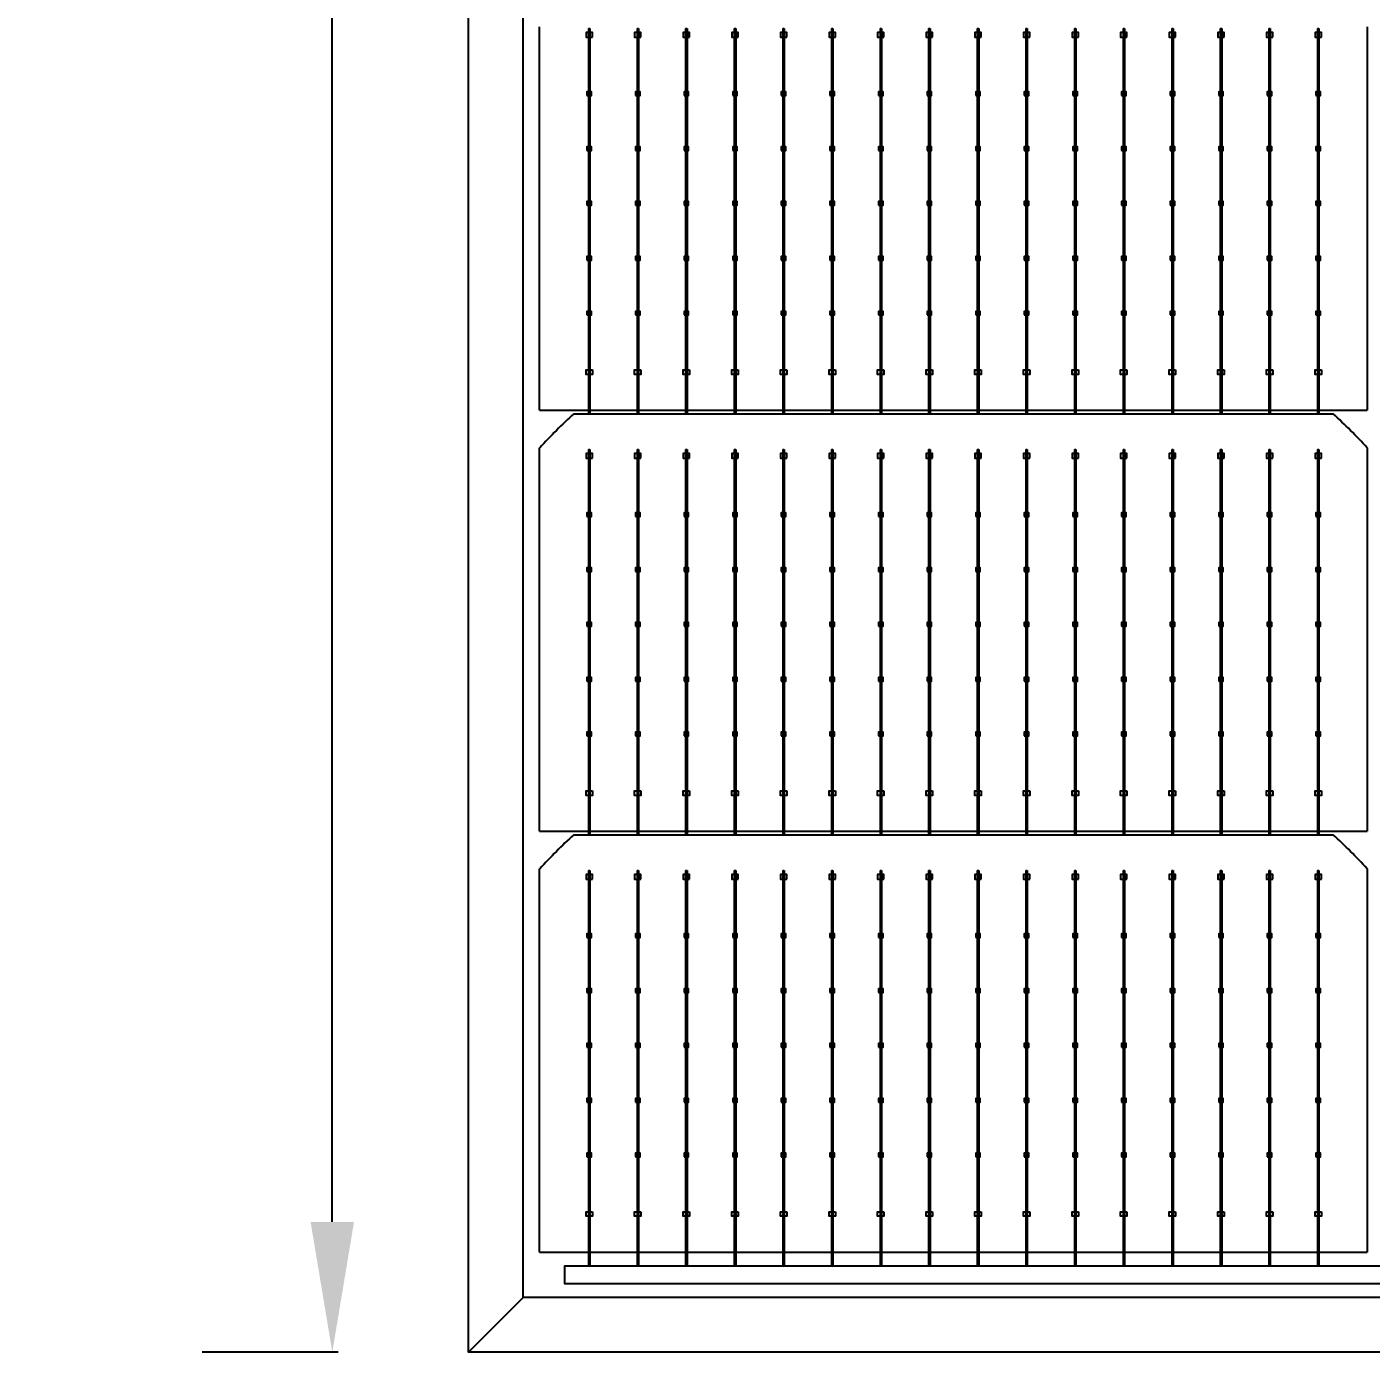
# Model space of a CAD drawing. Header units: millimetres. Extents: x 10297564 to 11610295, y -9287743 to -8409454.
# Drawn here: x 10388906 to 10393034, y -9107605 to -9103535 of the extents above; entities that cross this region are included whole.
import ezdxf

# ---------------------------------------------------------------- set-up
doc = ezdxf.new("R2010")
doc.units = ezdxf.units.MM
doc.header["$LTSCALE"] = 100
doc.layers.add('E1', color=1, linetype='Continuous')
doc.styles.add('HL-S1', font='DotumChe.ttf')
doc.styles.add('MG', font='malgun.ttf')
doc.dimstyles.new('HL-100', dxfattribs={"dimscale": 100, "dimtxt": 3, "dimasz": 4, "dimexe": 2, "dimexo": 2, "dimgap": 1, "dimtad": 1, "dimdec": 0, "dimzin": 0, "dimlunit": 6, "dimtxsty": 'HL-S1', "dimblk": 'DOTSMALL', "dimcen": 4, "dimdle": 2, "dimclrd": 256, "dimclre": 256, "dimclrt": 4, "dimazin": 0, "dimtfac": 1, "dimtdec": 0, "dimtix": 1, "dimtmove": 2, "dimatfit": 3, "dimldrblk": 'DOTSMALL', "dimfxl": 1.5, "dimtolj": 1, "dimtzin": 0, "dimlwd": -1, "dimlwe": -1, "dimarcsym": 0})

# ---------------------------------------------------------------- blocks, each defined once
blk = doc.blocks.new('*D71')
at = {"layer": 'defpoints', "color": 0, "transparency": 16777216}
for p in [(10389843.9, -9073235.9), (10390262.3, -9073235.9), (10390262.3, -9107604.7)]:
    blk.add_point(p, dxfattribs=at)
at = {"layer": 'E1', "color": 1, "transparency": 16777216}
for p, q in [((10389862.3, -9073235.9), (10389443.9, -9073235.9)), ((10389843.9, -9107204.7), (10389843.9, -9073635.9)), ((10389862.3, -9107604.7), (10389443.9, -9107604.7))]:
    blk.add_line(p, q, dxfattribs=at)
for points in [[(10389777.2, -9073635.9), (10389910.5, -9073635.9), (10389843.9, -9073235.9)], [(10389777.2, -9107204.7), (10389910.5, -9107204.7), (10389843.9, -9107604.7)]]:
    blk.add_solid(points, dxfattribs=at)
at = {"layer": 'E1', "color": 7, "transparency": 16777216, "insert": (10389234, -9090245.9), "char_height": 500, "attachment_point": 5, "rotation": 90, "style": 'MG'}
blk.add_mtext('\\A1;2464', dxfattribs=at)
blk = doc.blocks.new('_DotSmall')
at = {"color": 0, "linetype": 'ByBlock', "const_width": 0.5}
blk.add_lwpolyline([(-0.0625, 0, 1), (0.0625, 0, 1)], format="xyb", close=True, dxfattribs=at)

msp = doc.modelspace()

# ---------------------------------------------------------------- linework, layer by layer
for p, q in [((10390630.4, -9103540.5), (10390630.4, -9104723.3)), ((10390634.8, -9103540.5), (10390634.8, -9104723.3)), ((10390779.6, -9103540.5), (10390779.6, -9104723.3)), ((10390784.1, -9103540.5), (10390784.1, -9104723.3)), ((10390928.9, -9103540.5), (10390928.9, -9104723.3)), ((10390933.3, -9103540.5), (10390933.3, -9104723.3)), ((10391078.1, -9103540.5), (10391078.1, -9104723.3)), ((10391082.6, -9103540.5), (10391082.6, -9104723.3)), ((10391227.4, -9103540.5), (10391227.4, -9104723.3)), ((10391231.8, -9103540.5), (10391231.8, -9104723.3)), ((10391376.6, -9103540.5), (10391376.6, -9104723.3)), ((10391381.1, -9103540.5), (10391381.1, -9104723.3)), ((10391525.9, -9103540.5), (10391525.9, -9104723.3)), ((10391530.3, -9103540.5), (10391530.3, -9104723.3)), ((10391675.1, -9103540.5), (10391675.1, -9104723.3)), ((10391679.6, -9103540.5), (10391679.6, -9104723.3)), ((10391824.4, -9103540.5), (10391824.4, -9104723.3)), ((10391828.8, -9103540.5), (10391828.8, -9104723.3)), ((10391973.6, -9103540.5), (10391973.6, -9104723.3)), ((10391978.1, -9103540.5), (10391978.1, -9104723.3)), ((10392122.9, -9103540.5), (10392122.9, -9104723.3)), ((10392127.3, -9103540.5), (10392127.3, -9104723.3)), ((10392272.1, -9103540.5), (10392272.1, -9104723.3)), ((10392276.6, -9103540.5), (10392276.6, -9104723.3)), ((10392421.4, -9103540.5), (10392421.4, -9104723.3)), ((10392425.8, -9103540.5), (10392425.8, -9104723.3)), ((10392570.6, -9103540.5), (10392570.6, -9104723.3)), ((10392575.1, -9103540.5), (10392575.1, -9104723.3)), ((10392719.8, -9103540.5), (10392719.8, -9104723.3)), ((10392724.3, -9103540.5), (10392724.3, -9104723.3)), ((10392869.1, -9103540.5), (10392869.1, -9104723.3)), ((10392873.6, -9103540.5), (10392873.6, -9104723.3)), ((10390480.6, -9104712.1), (10393022, -9104712.1)), ((10390630.4, -9104833.1), (10390630.4, -9106016)), ((10390634.8, -9104833.1), (10390634.8, -9106016)), ((10390779.6, -9104833.1), (10390779.6, -9106016)), ((10390784.1, -9104833.1), (10390784.1, -9106016)), ((10390928.9, -9104833.1), (10390928.9, -9106016)), ((10390933.3, -9104833.1), (10390933.3, -9106016)), ((10391078.1, -9104833.1), (10391078.1, -9106016)), ((10391082.6, -9104833.1), (10391082.6, -9106016)), ((10391227.4, -9104833.1), (10391227.4, -9106016)), ((10391231.8, -9104833.1), (10391231.8, -9106016)), ((10391376.6, -9104833.1), (10391376.6, -9106016)), ((10391381.1, -9104833.1), (10391381.1, -9106016)), ((10391525.9, -9104833.1), (10391525.9, -9106016)), ((10391530.3, -9104833.1), (10391530.3, -9106016)), ((10391675.1, -9104833.1), (10391675.1, -9106016)), ((10391679.6, -9104833.1), (10391679.6, -9106016)), ((10391824.4, -9104833.1), (10391824.4, -9106016)), ((10391828.8, -9104833.1), (10391828.8, -9106016)), ((10391973.6, -9104833.1), (10391973.6, -9106016)), ((10391978.1, -9104833.1), (10391978.1, -9106016)), ((10392122.9, -9104833.1), (10392122.9, -9106016)), ((10392127.3, -9104833.1), (10392127.3, -9106016)), ((10392272.1, -9104833.1), (10392272.1, -9106016)), ((10392276.6, -9104833.1), (10392276.6, -9106016)), ((10392421.4, -9104833.1), (10392421.4, -9106016)), ((10392425.8, -9104833.1), (10392425.8, -9106016)), ((10392570.6, -9104833.1), (10392570.6, -9106016)), ((10392575.1, -9104833.1), (10392575.1, -9106016)), ((10392719.8, -9104833.1), (10392719.8, -9106016)), ((10392724.3, -9104833.1), (10392724.3, -9106016)), ((10392869.1, -9104833.1), (10392869.1, -9106016)), ((10392873.6, -9104833.1), (10392873.6, -9106016)), ((10390480.6, -9106004.8), (10393022, -9106004.8)), ((10390630.4, -9106125.8), (10390630.4, -9107339.3)), ((10390634.8, -9106125.8), (10390634.8, -9107339.3)), ((10390779.6, -9106125.8), (10390779.6, -9107339.3)), ((10390784.1, -9106125.8), (10390784.1, -9107339.3)), ((10390928.9, -9106125.8), (10390928.9, -9107339.3)), ((10390933.3, -9106125.8), (10390933.3, -9107339.3)), ((10391078.1, -9106125.8), (10391078.1, -9107339.3)), ((10391082.6, -9106125.8), (10391082.6, -9107339.3)), ((10391227.4, -9106125.8), (10391227.4, -9107339.3)), ((10391231.8, -9106125.8), (10391231.8, -9107339.3)), ((10391376.6, -9106125.8), (10391376.6, -9107339.3)), ((10391381.1, -9106125.8), (10391381.1, -9107339.3)), ((10391525.9, -9106125.8), (10391525.9, -9107339.3)), ((10391530.3, -9106125.8), (10391530.3, -9107339.3)), ((10391675.1, -9106125.8), (10391675.1, -9107339.3)), ((10391679.6, -9106125.8), (10391679.6, -9107339.3)), ((10391824.4, -9106125.8), (10391824.4, -9107339.3)), ((10391828.8, -9106125.8), (10391828.8, -9107339.3)), ((10391973.6, -9106125.8), (10391973.6, -9107339.3)), ((10391978.1, -9106125.8), (10391978.1, -9107339.3)), ((10392122.9, -9106125.8), (10392122.9, -9107339.3)), ((10392127.3, -9106125.8), (10392127.3, -9107339.3)), ((10392272.1, -9106125.8), (10392272.1, -9107339.3)), ((10392276.6, -9106125.8), (10392276.6, -9107339.3)), ((10392421.4, -9106125.8), (10392421.4, -9107339.3)), ((10392425.8, -9106125.8), (10392425.8, -9107339.3)), ((10392570.6, -9106125.8), (10392570.6, -9107339.3)), ((10392575.1, -9106125.8), (10392575.1, -9107339.3)), ((10392719.8, -9106125.8), (10392719.8, -9107339.3)), ((10392724.3, -9106125.8), (10392724.3, -9107339.3)), ((10392869.1, -9106125.8), (10392869.1, -9107339.3)), ((10392873.6, -9106125.8), (10392873.6, -9107339.3)), ((10390480.6, -9107297.4), (10393022, -9107297.4)), ((10390429.7, -9107437.3), (10390262.3, -9107604.7))]:
    msp.add_line(p, q)
for points in [[(10390262.3, -9073235.9), (10406065.8, -9073235.9), (10406065.8, -9107604.7), (10390262.3, -9107604.7)], [(10390429.7, -9073403.3), (10405898.4, -9073403.3), (10405898.4, -9107437.3), (10390429.7, -9107437.3)], [(10390642.4, -9103566.5), (10390642.4, -9103552.6), (10390622.9, -9103552.6), (10390622.9, -9103566.5)], [(10390791.6, -9103566.5), (10390791.6, -9103552.6), (10390772.1, -9103552.6), (10390772.1, -9103566.5)], [(10390940.9, -9103566.5), (10390940.9, -9103552.6), (10390921.3, -9103552.6), (10390921.3, -9103566.5)], [(10391090.1, -9103566.5), (10391090.1, -9103552.6), (10391070.6, -9103552.6), (10391070.6, -9103566.5)], [(10391239.4, -9103566.5), (10391239.4, -9103552.6), (10391219.8, -9103552.6), (10391219.8, -9103566.5)], [(10391388.6, -9103566.5), (10391388.6, -9103552.6), (10391369.1, -9103552.6), (10391369.1, -9103566.5)], [(10391537.9, -9103566.5), (10391537.9, -9103552.6), (10391518.3, -9103552.6), (10391518.3, -9103566.5)], [(10391687.1, -9103566.5), (10391687.1, -9103552.6), (10391667.6, -9103552.6), (10391667.6, -9103566.5)], [(10391836.4, -9103566.5), (10391836.4, -9103552.6), (10391816.8, -9103552.6), (10391816.8, -9103566.5)], [(10391985.6, -9103566.5), (10391985.6, -9103552.6), (10391966.1, -9103552.6), (10391966.1, -9103566.5)], [(10392134.9, -9103566.5), (10392134.9, -9103552.6), (10392115.3, -9103552.6), (10392115.3, -9103566.5)], [(10392284.1, -9103566.5), (10392284.1, -9103552.6), (10392264.6, -9103552.6), (10392264.6, -9103566.5)], [(10392433.3, -9103566.5), (10392433.3, -9103552.6), (10392413.8, -9103552.6), (10392413.8, -9103566.5)], [(10392582.6, -9103566.5), (10392582.6, -9103552.6), (10392563.1, -9103552.6), (10392563.1, -9103566.5)], [(10392731.8, -9103566.5), (10392731.8, -9103552.6), (10392712.3, -9103552.6), (10392712.3, -9103566.5)], [(10392881.1, -9103566.5), (10392881.1, -9103552.6), (10392861.6, -9103552.6), (10392861.6, -9103566.5)], [(10390625.6, -9103746.1), (10390639.6, -9103746.1), (10390639.6, -9103734.9), (10390625.6, -9103734.9)], [(10390774.9, -9103746.1), (10390788.8, -9103746.1), (10390788.8, -9103734.9), (10390774.9, -9103734.9)], [(10390924.1, -9103746.1), (10390938.1, -9103746.1), (10390938.1, -9103734.9), (10390924.1, -9103734.9)], [(10391073.4, -9103746.1), (10391087.3, -9103746.1), (10391087.3, -9103734.9), (10391073.4, -9103734.9)], [(10391222.6, -9103746.1), (10391236.6, -9103746.1), (10391236.6, -9103734.9), (10391222.6, -9103734.9)], [(10391371.9, -9103746.1), (10391385.8, -9103746.1), (10391385.8, -9103734.9), (10391371.9, -9103734.9)], [(10391521.1, -9103746.1), (10391535.1, -9103746.1), (10391535.1, -9103734.9), (10391521.1, -9103734.9)], [(10391670.4, -9103746.1), (10391684.3, -9103746.1), (10391684.3, -9103734.9), (10391670.4, -9103734.9)], [(10391819.6, -9103746.1), (10391833.6, -9103746.1), (10391833.6, -9103734.9), (10391819.6, -9103734.9)], [(10391968.9, -9103746.1), (10391982.8, -9103746.1), (10391982.8, -9103734.9), (10391968.9, -9103734.9)], [(10392118.1, -9103746.1), (10392132.1, -9103746.1), (10392132.1, -9103734.9), (10392118.1, -9103734.9)], [(10392267.4, -9103746.1), (10392281.3, -9103746.1), (10392281.3, -9103734.9), (10392267.4, -9103734.9)], [(10392416.6, -9103746.1), (10392430.6, -9103746.1), (10392430.6, -9103734.9), (10392416.6, -9103734.9)], [(10392565.9, -9103746.1), (10392579.8, -9103746.1), (10392579.8, -9103734.9), (10392565.9, -9103734.9)], [(10392715.1, -9103746.1), (10392729.1, -9103746.1), (10392729.1, -9103734.9), (10392715.1, -9103734.9)], [(10392864.4, -9103746.1), (10392878.3, -9103746.1), (10392878.3, -9103734.9), (10392864.4, -9103734.9)], [(10390625.6, -9103914.5), (10390639.6, -9103914.5), (10390639.6, -9103903.4), (10390625.6, -9103903.4)], [(10390774.9, -9103914.5), (10390788.8, -9103914.5), (10390788.8, -9103903.4), (10390774.9, -9103903.4)], [(10390924.1, -9103914.5), (10390938.1, -9103914.5), (10390938.1, -9103903.4), (10390924.1, -9103903.4)], [(10391073.4, -9103914.5), (10391087.3, -9103914.5), (10391087.3, -9103903.4), (10391073.4, -9103903.4)], [(10391222.6, -9103914.5), (10391236.6, -9103914.5), (10391236.6, -9103903.4), (10391222.6, -9103903.4)], [(10391371.9, -9103914.5), (10391385.8, -9103914.5), (10391385.8, -9103903.4), (10391371.9, -9103903.4)], [(10391521.1, -9103914.5), (10391535.1, -9103914.5), (10391535.1, -9103903.4), (10391521.1, -9103903.4)], [(10391670.4, -9103914.5), (10391684.3, -9103914.5), (10391684.3, -9103903.4), (10391670.4, -9103903.4)], [(10391819.6, -9103914.5), (10391833.6, -9103914.5), (10391833.6, -9103903.4), (10391819.6, -9103903.4)], [(10391968.9, -9103914.5), (10391982.8, -9103914.5), (10391982.8, -9103903.4), (10391968.9, -9103903.4)], [(10392118.1, -9103914.5), (10392132.1, -9103914.5), (10392132.1, -9103903.4), (10392118.1, -9103903.4)], [(10392267.4, -9103914.5), (10392281.3, -9103914.5), (10392281.3, -9103903.4), (10392267.4, -9103903.4)], [(10392416.6, -9103914.5), (10392430.6, -9103914.5), (10392430.6, -9103903.4), (10392416.6, -9103903.4)], [(10392565.9, -9103914.5), (10392579.8, -9103914.5), (10392579.8, -9103903.4), (10392565.9, -9103903.4)], [(10392715.1, -9103914.5), (10392729.1, -9103914.5), (10392729.1, -9103903.4), (10392715.1, -9103903.4)], [(10392864.4, -9103914.5), (10392878.3, -9103914.5), (10392878.3, -9103903.4), (10392864.4, -9103903.4)], [(10390625.6, -9104083), (10390639.6, -9104083), (10390639.6, -9104071.9), (10390625.6, -9104071.9)], [(10390774.9, -9104083), (10390788.8, -9104083), (10390788.8, -9104071.9), (10390774.9, -9104071.9)], [(10390924.1, -9104083), (10390938.1, -9104083), (10390938.1, -9104071.9), (10390924.1, -9104071.9)], [(10391073.4, -9104083), (10391087.3, -9104083), (10391087.3, -9104071.9), (10391073.4, -9104071.9)], [(10391222.6, -9104083), (10391236.6, -9104083), (10391236.6, -9104071.9), (10391222.6, -9104071.9)], [(10391371.9, -9104083), (10391385.8, -9104083), (10391385.8, -9104071.9), (10391371.9, -9104071.9)], [(10391521.1, -9104083), (10391535.1, -9104083), (10391535.1, -9104071.9), (10391521.1, -9104071.9)], [(10391670.4, -9104083), (10391684.3, -9104083), (10391684.3, -9104071.9), (10391670.4, -9104071.9)], [(10391819.6, -9104083), (10391833.6, -9104083), (10391833.6, -9104071.9), (10391819.6, -9104071.9)], [(10391968.9, -9104083), (10391982.8, -9104083), (10391982.8, -9104071.9), (10391968.9, -9104071.9)], [(10392118.1, -9104083), (10392132.1, -9104083), (10392132.1, -9104071.9), (10392118.1, -9104071.9)], [(10392267.4, -9104083), (10392281.3, -9104083), (10392281.3, -9104071.9), (10392267.4, -9104071.9)], [(10392416.6, -9104083), (10392430.6, -9104083), (10392430.6, -9104071.9), (10392416.6, -9104071.9)], [(10392565.9, -9104083), (10392579.8, -9104083), (10392579.8, -9104071.9), (10392565.9, -9104071.9)], [(10392715.1, -9104083), (10392729.1, -9104083), (10392729.1, -9104071.9), (10392715.1, -9104071.9)], [(10392864.4, -9104083), (10392878.3, -9104083), (10392878.3, -9104071.9), (10392864.4, -9104071.9)], [(10390625.6, -9104251.5), (10390639.6, -9104251.5), (10390639.6, -9104240.4), (10390625.6, -9104240.4)], [(10390774.9, -9104251.5), (10390788.8, -9104251.5), (10390788.8, -9104240.4), (10390774.9, -9104240.4)], [(10390924.1, -9104251.5), (10390938.1, -9104251.5), (10390938.1, -9104240.4), (10390924.1, -9104240.4)], [(10391073.4, -9104251.5), (10391087.3, -9104251.5), (10391087.3, -9104240.4), (10391073.4, -9104240.4)], [(10391222.6, -9104251.5), (10391236.6, -9104251.5), (10391236.6, -9104240.4), (10391222.6, -9104240.4)], [(10391371.9, -9104251.5), (10391385.8, -9104251.5), (10391385.8, -9104240.4), (10391371.9, -9104240.4)], [(10391521.1, -9104251.5), (10391535.1, -9104251.5), (10391535.1, -9104240.4), (10391521.1, -9104240.4)], [(10391670.4, -9104251.5), (10391684.3, -9104251.5), (10391684.3, -9104240.4), (10391670.4, -9104240.4)], [(10391819.6, -9104251.5), (10391833.6, -9104251.5), (10391833.6, -9104240.4), (10391819.6, -9104240.4)], [(10391968.9, -9104251.5), (10391982.8, -9104251.5), (10391982.8, -9104240.4), (10391968.9, -9104240.4)], [(10392118.1, -9104251.5), (10392132.1, -9104251.5), (10392132.1, -9104240.4), (10392118.1, -9104240.4)], [(10392267.4, -9104251.5), (10392281.3, -9104251.5), (10392281.3, -9104240.4), (10392267.4, -9104240.4)], [(10392416.6, -9104251.5), (10392430.6, -9104251.5), (10392430.6, -9104240.4), (10392416.6, -9104240.4)], [(10392565.9, -9104251.5), (10392579.8, -9104251.5), (10392579.8, -9104240.4), (10392565.9, -9104240.4)], [(10392715.1, -9104251.5), (10392729.1, -9104251.5), (10392729.1, -9104240.4), (10392715.1, -9104240.4)], [(10392864.4, -9104251.5), (10392878.3, -9104251.5), (10392878.3, -9104240.4), (10392864.4, -9104240.4)], [(10390625.6, -9104420), (10390639.6, -9104420), (10390639.6, -9104408.9), (10390625.6, -9104408.9)], [(10390774.9, -9104420), (10390788.8, -9104420), (10390788.8, -9104408.9), (10390774.9, -9104408.9)], [(10390924.1, -9104420), (10390938.1, -9104420), (10390938.1, -9104408.9), (10390924.1, -9104408.9)], [(10391073.4, -9104420), (10391087.3, -9104420), (10391087.3, -9104408.9), (10391073.4, -9104408.9)], [(10391222.6, -9104420), (10391236.6, -9104420), (10391236.6, -9104408.9), (10391222.6, -9104408.9)], [(10391371.9, -9104420), (10391385.8, -9104420), (10391385.8, -9104408.9), (10391371.9, -9104408.9)], [(10391521.1, -9104420), (10391535.1, -9104420), (10391535.1, -9104408.9), (10391521.1, -9104408.9)], [(10391670.4, -9104420), (10391684.3, -9104420), (10391684.3, -9104408.9), (10391670.4, -9104408.9)], [(10391819.6, -9104420), (10391833.6, -9104420), (10391833.6, -9104408.9), (10391819.6, -9104408.9)], [(10391968.9, -9104420), (10391982.8, -9104420), (10391982.8, -9104408.9), (10391968.9, -9104408.9)], [(10392118.1, -9104420), (10392132.1, -9104420), (10392132.1, -9104408.9), (10392118.1, -9104408.9)], [(10392267.4, -9104420), (10392281.3, -9104420), (10392281.3, -9104408.9), (10392267.4, -9104408.9)], [(10392416.6, -9104420), (10392430.6, -9104420), (10392430.6, -9104408.9), (10392416.6, -9104408.9)], [(10392565.9, -9104420), (10392579.8, -9104420), (10392579.8, -9104408.9), (10392565.9, -9104408.9)], [(10392715.1, -9104420), (10392729.1, -9104420), (10392729.1, -9104408.9), (10392715.1, -9104408.9)], [(10392864.4, -9104420), (10392878.3, -9104420), (10392878.3, -9104408.9), (10392864.4, -9104408.9)], [(10390642.4, -9104588.4), (10390642.4, -9104602.3), (10390622.9, -9104602.3), (10390622.9, -9104588.4)], [(10390791.6, -9104588.4), (10390791.6, -9104602.3), (10390772.1, -9104602.3), (10390772.1, -9104588.4)], [(10390940.9, -9104588.4), (10390940.9, -9104602.3), (10390921.3, -9104602.3), (10390921.3, -9104588.4)], [(10391090.1, -9104588.4), (10391090.1, -9104602.3), (10391070.6, -9104602.3), (10391070.6, -9104588.4)], [(10391239.4, -9104588.4), (10391239.4, -9104602.3), (10391219.8, -9104602.3), (10391219.8, -9104588.4)], [(10391388.6, -9104588.4), (10391388.6, -9104602.3), (10391369.1, -9104602.3), (10391369.1, -9104588.4)], [(10391537.9, -9104588.4), (10391537.9, -9104602.3), (10391518.3, -9104602.3), (10391518.3, -9104588.4)], [(10391687.1, -9104588.4), (10391687.1, -9104602.3), (10391667.6, -9104602.3), (10391667.6, -9104588.4)], [(10391836.4, -9104588.4), (10391836.4, -9104602.3), (10391816.8, -9104602.3), (10391816.8, -9104588.4)], [(10391985.6, -9104588.4), (10391985.6, -9104602.3), (10391966.1, -9104602.3), (10391966.1, -9104588.4)], [(10392134.9, -9104588.4), (10392134.9, -9104602.3), (10392115.3, -9104602.3), (10392115.3, -9104588.4)], [(10392284.1, -9104588.4), (10392284.1, -9104602.3), (10392264.6, -9104602.3), (10392264.6, -9104588.4)], [(10392433.3, -9104588.4), (10392433.3, -9104602.3), (10392413.8, -9104602.3), (10392413.8, -9104588.4)], [(10392582.6, -9104588.4), (10392582.6, -9104602.3), (10392563.1, -9104602.3), (10392563.1, -9104588.4)], [(10392731.8, -9104588.4), (10392731.8, -9104602.3), (10392712.3, -9104602.3), (10392712.3, -9104588.4)], [(10392881.1, -9104588.4), (10392881.1, -9104602.3), (10392861.6, -9104602.3), (10392861.6, -9104588.4)], [(10390642.4, -9104859.2), (10390642.4, -9104845.3), (10390622.9, -9104845.3), (10390622.9, -9104859.2)], [(10390791.6, -9104859.2), (10390791.6, -9104845.3), (10390772.1, -9104845.3), (10390772.1, -9104859.2)], [(10390940.9, -9104859.2), (10390940.9, -9104845.3), (10390921.3, -9104845.3), (10390921.3, -9104859.2)], [(10391090.1, -9104859.2), (10391090.1, -9104845.3), (10391070.6, -9104845.3), (10391070.6, -9104859.2)], [(10391239.4, -9104859.2), (10391239.4, -9104845.3), (10391219.8, -9104845.3), (10391219.8, -9104859.2)], [(10391388.6, -9104859.2), (10391388.6, -9104845.3), (10391369.1, -9104845.3), (10391369.1, -9104859.2)], [(10391537.9, -9104859.2), (10391537.9, -9104845.3), (10391518.3, -9104845.3), (10391518.3, -9104859.2)], [(10391687.1, -9104859.2), (10391687.1, -9104845.3), (10391667.6, -9104845.3), (10391667.6, -9104859.2)], [(10391836.4, -9104859.2), (10391836.4, -9104845.3), (10391816.8, -9104845.3), (10391816.8, -9104859.2)], [(10391985.6, -9104859.2), (10391985.6, -9104845.3), (10391966.1, -9104845.3), (10391966.1, -9104859.2)], [(10392134.9, -9104859.2), (10392134.9, -9104845.3), (10392115.3, -9104845.3), (10392115.3, -9104859.2)], [(10392284.1, -9104859.2), (10392284.1, -9104845.3), (10392264.6, -9104845.3), (10392264.6, -9104859.2)], [(10392433.3, -9104859.2), (10392433.3, -9104845.3), (10392413.8, -9104845.3), (10392413.8, -9104859.2)], [(10392582.6, -9104859.2), (10392582.6, -9104845.3), (10392563.1, -9104845.3), (10392563.1, -9104859.2)], [(10392731.8, -9104859.2), (10392731.8, -9104845.3), (10392712.3, -9104845.3), (10392712.3, -9104859.2)], [(10392881.1, -9104859.2), (10392881.1, -9104845.3), (10392861.6, -9104845.3), (10392861.6, -9104859.2)], [(10390625.6, -9105038.7), (10390639.6, -9105038.7), (10390639.6, -9105027.6), (10390625.6, -9105027.6)], [(10390774.9, -9105038.7), (10390788.8, -9105038.7), (10390788.8, -9105027.6), (10390774.9, -9105027.6)], [(10390924.1, -9105038.7), (10390938.1, -9105038.7), (10390938.1, -9105027.6), (10390924.1, -9105027.6)], [(10391073.4, -9105038.7), (10391087.3, -9105038.7), (10391087.3, -9105027.6), (10391073.4, -9105027.6)], [(10391222.6, -9105038.7), (10391236.6, -9105038.7), (10391236.6, -9105027.6), (10391222.6, -9105027.6)], [(10391371.9, -9105038.7), (10391385.8, -9105038.7), (10391385.8, -9105027.6), (10391371.9, -9105027.6)], [(10391521.1, -9105038.7), (10391535.1, -9105038.7), (10391535.1, -9105027.6), (10391521.1, -9105027.6)], [(10391670.4, -9105038.7), (10391684.3, -9105038.7), (10391684.3, -9105027.6), (10391670.4, -9105027.6)], [(10391819.6, -9105038.7), (10391833.6, -9105038.7), (10391833.6, -9105027.6), (10391819.6, -9105027.6)], [(10391968.9, -9105038.7), (10391982.8, -9105038.7), (10391982.8, -9105027.6), (10391968.9, -9105027.6)], [(10392118.1, -9105038.7), (10392132.1, -9105038.7), (10392132.1, -9105027.6), (10392118.1, -9105027.6)], [(10392267.4, -9105038.7), (10392281.3, -9105038.7), (10392281.3, -9105027.6), (10392267.4, -9105027.6)], [(10392416.6, -9105038.7), (10392430.6, -9105038.7), (10392430.6, -9105027.6), (10392416.6, -9105027.6)], [(10392565.9, -9105038.7), (10392579.8, -9105038.7), (10392579.8, -9105027.6), (10392565.9, -9105027.6)], [(10392715.1, -9105038.7), (10392729.1, -9105038.7), (10392729.1, -9105027.6), (10392715.1, -9105027.6)], [(10392864.4, -9105038.7), (10392878.3, -9105038.7), (10392878.3, -9105027.6), (10392864.4, -9105027.6)], [(10390625.6, -9105207.2), (10390639.6, -9105207.2), (10390639.6, -9105196.1), (10390625.6, -9105196.1)], [(10390774.9, -9105207.2), (10390788.8, -9105207.2), (10390788.8, -9105196.1), (10390774.9, -9105196.1)], [(10390924.1, -9105207.2), (10390938.1, -9105207.2), (10390938.1, -9105196.1), (10390924.1, -9105196.1)], [(10391073.4, -9105207.2), (10391087.3, -9105207.2), (10391087.3, -9105196.1), (10391073.4, -9105196.1)], [(10391222.6, -9105207.2), (10391236.6, -9105207.2), (10391236.6, -9105196.1), (10391222.6, -9105196.1)], [(10391371.9, -9105207.2), (10391385.8, -9105207.2), (10391385.8, -9105196.1), (10391371.9, -9105196.1)], [(10391521.1, -9105207.2), (10391535.1, -9105207.2), (10391535.1, -9105196.1), (10391521.1, -9105196.1)], [(10391670.4, -9105207.2), (10391684.3, -9105207.2), (10391684.3, -9105196.1), (10391670.4, -9105196.1)], [(10391819.6, -9105207.2), (10391833.6, -9105207.2), (10391833.6, -9105196.1), (10391819.6, -9105196.1)], [(10391968.9, -9105207.2), (10391982.8, -9105207.2), (10391982.8, -9105196.1), (10391968.9, -9105196.1)], [(10392118.1, -9105207.2), (10392132.1, -9105207.2), (10392132.1, -9105196.1), (10392118.1, -9105196.1)], [(10392267.4, -9105207.2), (10392281.3, -9105207.2), (10392281.3, -9105196.1), (10392267.4, -9105196.1)], [(10392416.6, -9105207.2), (10392430.6, -9105207.2), (10392430.6, -9105196.1), (10392416.6, -9105196.1)], [(10392565.9, -9105207.2), (10392579.8, -9105207.2), (10392579.8, -9105196.1), (10392565.9, -9105196.1)], [(10392715.1, -9105207.2), (10392729.1, -9105207.2), (10392729.1, -9105196.1), (10392715.1, -9105196.1)], [(10392864.4, -9105207.2), (10392878.3, -9105207.2), (10392878.3, -9105196.1), (10392864.4, -9105196.1)], [(10390625.6, -9105375.7), (10390639.6, -9105375.7), (10390639.6, -9105364.6), (10390625.6, -9105364.6)], [(10390774.9, -9105375.7), (10390788.8, -9105375.7), (10390788.8, -9105364.6), (10390774.9, -9105364.6)], [(10390924.1, -9105375.7), (10390938.1, -9105375.7), (10390938.1, -9105364.6), (10390924.1, -9105364.6)], [(10391073.4, -9105375.7), (10391087.3, -9105375.7), (10391087.3, -9105364.6), (10391073.4, -9105364.6)], [(10391222.6, -9105375.7), (10391236.6, -9105375.7), (10391236.6, -9105364.6), (10391222.6, -9105364.6)], [(10391371.9, -9105375.7), (10391385.8, -9105375.7), (10391385.8, -9105364.6), (10391371.9, -9105364.6)], [(10391521.1, -9105375.7), (10391535.1, -9105375.7), (10391535.1, -9105364.6), (10391521.1, -9105364.6)], [(10391670.4, -9105375.7), (10391684.3, -9105375.7), (10391684.3, -9105364.6), (10391670.4, -9105364.6)], [(10391819.6, -9105375.7), (10391833.6, -9105375.7), (10391833.6, -9105364.6), (10391819.6, -9105364.6)], [(10391968.9, -9105375.7), (10391982.8, -9105375.7), (10391982.8, -9105364.6), (10391968.9, -9105364.6)], [(10392118.1, -9105375.7), (10392132.1, -9105375.7), (10392132.1, -9105364.6), (10392118.1, -9105364.6)], [(10392267.4, -9105375.7), (10392281.3, -9105375.7), (10392281.3, -9105364.6), (10392267.4, -9105364.6)], [(10392416.6, -9105375.7), (10392430.6, -9105375.7), (10392430.6, -9105364.6), (10392416.6, -9105364.6)], [(10392565.9, -9105375.7), (10392579.8, -9105375.7), (10392579.8, -9105364.6), (10392565.9, -9105364.6)], [(10392715.1, -9105375.7), (10392729.1, -9105375.7), (10392729.1, -9105364.6), (10392715.1, -9105364.6)], [(10392864.4, -9105375.7), (10392878.3, -9105375.7), (10392878.3, -9105364.6), (10392864.4, -9105364.6)], [(10390625.6, -9105544.2), (10390639.6, -9105544.2), (10390639.6, -9105533), (10390625.6, -9105533)], [(10390774.9, -9105544.2), (10390788.8, -9105544.2), (10390788.8, -9105533), (10390774.9, -9105533)], [(10390924.1, -9105544.2), (10390938.1, -9105544.2), (10390938.1, -9105533), (10390924.1, -9105533)], [(10391073.4, -9105544.2), (10391087.3, -9105544.2), (10391087.3, -9105533), (10391073.4, -9105533)], [(10391222.6, -9105544.2), (10391236.6, -9105544.2), (10391236.6, -9105533), (10391222.6, -9105533)], [(10391371.9, -9105544.2), (10391385.8, -9105544.2), (10391385.8, -9105533), (10391371.9, -9105533)], [(10391521.1, -9105544.2), (10391535.1, -9105544.2), (10391535.1, -9105533), (10391521.1, -9105533)], [(10391670.4, -9105544.2), (10391684.3, -9105544.2), (10391684.3, -9105533), (10391670.4, -9105533)], [(10391819.6, -9105544.2), (10391833.6, -9105544.2), (10391833.6, -9105533), (10391819.6, -9105533)], [(10391968.9, -9105544.2), (10391982.8, -9105544.2), (10391982.8, -9105533), (10391968.9, -9105533)], [(10392118.1, -9105544.2), (10392132.1, -9105544.2), (10392132.1, -9105533), (10392118.1, -9105533)], [(10392267.4, -9105544.2), (10392281.3, -9105544.2), (10392281.3, -9105533), (10392267.4, -9105533)], [(10392416.6, -9105544.2), (10392430.6, -9105544.2), (10392430.6, -9105533), (10392416.6, -9105533)], [(10392565.9, -9105544.2), (10392579.8, -9105544.2), (10392579.8, -9105533), (10392565.9, -9105533)], [(10392715.1, -9105544.2), (10392729.1, -9105544.2), (10392729.1, -9105533), (10392715.1, -9105533)], [(10392864.4, -9105544.2), (10392878.3, -9105544.2), (10392878.3, -9105533), (10392864.4, -9105533)], [(10390625.6, -9105712.7), (10390639.6, -9105712.7), (10390639.6, -9105701.5), (10390625.6, -9105701.5)], [(10390774.9, -9105712.7), (10390788.8, -9105712.7), (10390788.8, -9105701.5), (10390774.9, -9105701.5)], [(10390924.1, -9105712.7), (10390938.1, -9105712.7), (10390938.1, -9105701.5), (10390924.1, -9105701.5)], [(10391073.4, -9105712.7), (10391087.3, -9105712.7), (10391087.3, -9105701.5), (10391073.4, -9105701.5)], [(10391222.6, -9105712.7), (10391236.6, -9105712.7), (10391236.6, -9105701.5), (10391222.6, -9105701.5)], [(10391371.9, -9105712.7), (10391385.8, -9105712.7), (10391385.8, -9105701.5), (10391371.9, -9105701.5)], [(10391521.1, -9105712.7), (10391535.1, -9105712.7), (10391535.1, -9105701.5), (10391521.1, -9105701.5)], [(10391670.4, -9105712.7), (10391684.3, -9105712.7), (10391684.3, -9105701.5), (10391670.4, -9105701.5)], [(10391819.6, -9105712.7), (10391833.6, -9105712.7), (10391833.6, -9105701.5), (10391819.6, -9105701.5)], [(10391968.9, -9105712.7), (10391982.8, -9105712.7), (10391982.8, -9105701.5), (10391968.9, -9105701.5)], [(10392118.1, -9105712.7), (10392132.1, -9105712.7), (10392132.1, -9105701.5), (10392118.1, -9105701.5)], [(10392267.4, -9105712.7), (10392281.3, -9105712.7), (10392281.3, -9105701.5), (10392267.4, -9105701.5)], [(10392416.6, -9105712.7), (10392430.6, -9105712.7), (10392430.6, -9105701.5), (10392416.6, -9105701.5)], [(10392565.9, -9105712.7), (10392579.8, -9105712.7), (10392579.8, -9105701.5), (10392565.9, -9105701.5)], [(10392715.1, -9105712.7), (10392729.1, -9105712.7), (10392729.1, -9105701.5), (10392715.1, -9105701.5)], [(10392864.4, -9105712.7), (10392878.3, -9105712.7), (10392878.3, -9105701.5), (10392864.4, -9105701.5)], [(10390642.4, -9105881.1), (10390642.4, -9105895), (10390622.9, -9105895), (10390622.9, -9105881.1)], [(10390791.6, -9105881.1), (10390791.6, -9105895), (10390772.1, -9105895), (10390772.1, -9105881.1)], [(10390940.9, -9105881.1), (10390940.9, -9105895), (10390921.3, -9105895), (10390921.3, -9105881.1)], [(10391090.1, -9105881.1), (10391090.1, -9105895), (10391070.6, -9105895), (10391070.6, -9105881.1)], [(10391239.4, -9105881.1), (10391239.4, -9105895), (10391219.8, -9105895), (10391219.8, -9105881.1)], [(10391388.6, -9105881.1), (10391388.6, -9105895), (10391369.1, -9105895), (10391369.1, -9105881.1)], [(10391537.9, -9105881.1), (10391537.9, -9105895), (10391518.3, -9105895), (10391518.3, -9105881.1)], [(10391687.1, -9105881.1), (10391687.1, -9105895), (10391667.6, -9105895), (10391667.6, -9105881.1)], [(10391836.4, -9105881.1), (10391836.4, -9105895), (10391816.8, -9105895), (10391816.8, -9105881.1)], [(10391985.6, -9105881.1), (10391985.6, -9105895), (10391966.1, -9105895), (10391966.1, -9105881.1)], [(10392134.9, -9105881.1), (10392134.9, -9105895), (10392115.3, -9105895), (10392115.3, -9105881.1)], [(10392284.1, -9105881.1), (10392284.1, -9105895), (10392264.6, -9105895), (10392264.6, -9105881.1)], [(10392433.3, -9105881.1), (10392433.3, -9105895), (10392413.8, -9105895), (10392413.8, -9105881.1)], [(10392582.6, -9105881.1), (10392582.6, -9105895), (10392563.1, -9105895), (10392563.1, -9105881.1)], [(10392731.8, -9105881.1), (10392731.8, -9105895), (10392712.3, -9105895), (10392712.3, -9105881.1)], [(10392881.1, -9105881.1), (10392881.1, -9105895), (10392861.6, -9105895), (10392861.6, -9105881.1)], [(10390642.4, -9106151.9), (10390642.4, -9106137.9), (10390622.9, -9106137.9), (10390622.9, -9106151.9)], [(10390791.6, -9106151.9), (10390791.6, -9106137.9), (10390772.1, -9106137.9), (10390772.1, -9106151.9)], [(10390940.9, -9106151.9), (10390940.9, -9106137.9), (10390921.3, -9106137.9), (10390921.3, -9106151.9)], [(10391090.1, -9106151.9), (10391090.1, -9106137.9), (10391070.6, -9106137.9), (10391070.6, -9106151.9)], [(10391239.4, -9106151.9), (10391239.4, -9106137.9), (10391219.8, -9106137.9), (10391219.8, -9106151.9)], [(10391388.6, -9106151.9), (10391388.6, -9106137.9), (10391369.1, -9106137.9), (10391369.1, -9106151.9)], [(10391537.9, -9106151.9), (10391537.9, -9106137.9), (10391518.3, -9106137.9), (10391518.3, -9106151.9)], [(10391687.1, -9106151.9), (10391687.1, -9106137.9), (10391667.6, -9106137.9), (10391667.6, -9106151.9)], [(10391836.4, -9106151.9), (10391836.4, -9106137.9), (10391816.8, -9106137.9), (10391816.8, -9106151.9)], [(10391985.6, -9106151.9), (10391985.6, -9106137.9), (10391966.1, -9106137.9), (10391966.1, -9106151.9)], [(10392134.9, -9106151.9), (10392134.9, -9106137.9), (10392115.3, -9106137.9), (10392115.3, -9106151.9)], [(10392284.1, -9106151.9), (10392284.1, -9106137.9), (10392264.6, -9106137.9), (10392264.6, -9106151.9)], [(10392433.3, -9106151.9), (10392433.3, -9106137.9), (10392413.8, -9106137.9), (10392413.8, -9106151.9)], [(10392582.6, -9106151.9), (10392582.6, -9106137.9), (10392563.1, -9106137.9), (10392563.1, -9106151.9)], [(10392731.8, -9106151.9), (10392731.8, -9106137.9), (10392712.3, -9106137.9), (10392712.3, -9106151.9)], [(10392881.1, -9106151.9), (10392881.1, -9106137.9), (10392861.6, -9106137.9), (10392861.6, -9106151.9)], [(10390625.6, -9106331.4), (10390639.6, -9106331.4), (10390639.6, -9106320.2), (10390625.6, -9106320.2)], [(10390774.9, -9106331.4), (10390788.8, -9106331.4), (10390788.8, -9106320.2), (10390774.9, -9106320.2)], [(10390924.1, -9106331.4), (10390938.1, -9106331.4), (10390938.1, -9106320.2), (10390924.1, -9106320.2)], [(10391073.4, -9106331.4), (10391087.3, -9106331.4), (10391087.3, -9106320.2), (10391073.4, -9106320.2)], [(10391222.6, -9106331.4), (10391236.6, -9106331.4), (10391236.6, -9106320.2), (10391222.6, -9106320.2)], [(10391371.9, -9106331.4), (10391385.8, -9106331.4), (10391385.8, -9106320.2), (10391371.9, -9106320.2)], [(10391521.1, -9106331.4), (10391535.1, -9106331.4), (10391535.1, -9106320.2), (10391521.1, -9106320.2)], [(10391670.4, -9106331.4), (10391684.3, -9106331.4), (10391684.3, -9106320.2), (10391670.4, -9106320.2)], [(10391819.6, -9106331.4), (10391833.6, -9106331.4), (10391833.6, -9106320.2), (10391819.6, -9106320.2)], [(10391968.9, -9106331.4), (10391982.8, -9106331.4), (10391982.8, -9106320.2), (10391968.9, -9106320.2)], [(10392118.1, -9106331.4), (10392132.1, -9106331.4), (10392132.1, -9106320.2), (10392118.1, -9106320.2)], [(10392267.4, -9106331.4), (10392281.3, -9106331.4), (10392281.3, -9106320.2), (10392267.4, -9106320.2)], [(10392416.6, -9106331.4), (10392430.6, -9106331.4), (10392430.6, -9106320.2), (10392416.6, -9106320.2)], [(10392565.9, -9106331.4), (10392579.8, -9106331.4), (10392579.8, -9106320.2), (10392565.9, -9106320.2)], [(10392715.1, -9106331.4), (10392729.1, -9106331.4), (10392729.1, -9106320.2), (10392715.1, -9106320.2)], [(10392864.4, -9106331.4), (10392878.3, -9106331.4), (10392878.3, -9106320.2), (10392864.4, -9106320.2)], [(10390625.6, -9106499.9), (10390639.6, -9106499.9), (10390639.6, -9106488.7), (10390625.6, -9106488.7)], [(10390774.9, -9106499.9), (10390788.8, -9106499.9), (10390788.8, -9106488.7), (10390774.9, -9106488.7)], [(10390924.1, -9106499.9), (10390938.1, -9106499.9), (10390938.1, -9106488.7), (10390924.1, -9106488.7)], [(10391073.4, -9106499.9), (10391087.3, -9106499.9), (10391087.3, -9106488.7), (10391073.4, -9106488.7)], [(10391222.6, -9106499.9), (10391236.6, -9106499.9), (10391236.6, -9106488.7), (10391222.6, -9106488.7)], [(10391371.9, -9106499.9), (10391385.8, -9106499.9), (10391385.8, -9106488.7), (10391371.9, -9106488.7)], [(10391521.1, -9106499.9), (10391535.1, -9106499.9), (10391535.1, -9106488.7), (10391521.1, -9106488.7)], [(10391670.4, -9106499.9), (10391684.3, -9106499.9), (10391684.3, -9106488.7), (10391670.4, -9106488.7)], [(10391819.6, -9106499.9), (10391833.6, -9106499.9), (10391833.6, -9106488.7), (10391819.6, -9106488.7)], [(10391968.9, -9106499.9), (10391982.8, -9106499.9), (10391982.8, -9106488.7), (10391968.9, -9106488.7)], [(10392118.1, -9106499.9), (10392132.1, -9106499.9), (10392132.1, -9106488.7), (10392118.1, -9106488.7)], [(10392267.4, -9106499.9), (10392281.3, -9106499.9), (10392281.3, -9106488.7), (10392267.4, -9106488.7)], [(10392416.6, -9106499.9), (10392430.6, -9106499.9), (10392430.6, -9106488.7), (10392416.6, -9106488.7)], [(10392565.9, -9106499.9), (10392579.8, -9106499.9), (10392579.8, -9106488.7), (10392565.9, -9106488.7)], [(10392715.1, -9106499.9), (10392729.1, -9106499.9), (10392729.1, -9106488.7), (10392715.1, -9106488.7)], [(10392864.4, -9106499.9), (10392878.3, -9106499.9), (10392878.3, -9106488.7), (10392864.4, -9106488.7)], [(10390625.6, -9106668.4), (10390639.6, -9106668.4), (10390639.6, -9106657.2), (10390625.6, -9106657.2)], [(10390774.9, -9106668.4), (10390788.8, -9106668.4), (10390788.8, -9106657.2), (10390774.9, -9106657.2)], [(10390924.1, -9106668.4), (10390938.1, -9106668.4), (10390938.1, -9106657.2), (10390924.1, -9106657.2)], [(10391073.4, -9106668.4), (10391087.3, -9106668.4), (10391087.3, -9106657.2), (10391073.4, -9106657.2)], [(10391222.6, -9106668.4), (10391236.6, -9106668.4), (10391236.6, -9106657.2), (10391222.6, -9106657.2)], [(10391371.9, -9106668.4), (10391385.8, -9106668.4), (10391385.8, -9106657.2), (10391371.9, -9106657.2)], [(10391521.1, -9106668.4), (10391535.1, -9106668.4), (10391535.1, -9106657.2), (10391521.1, -9106657.2)], [(10391670.4, -9106668.4), (10391684.3, -9106668.4), (10391684.3, -9106657.2), (10391670.4, -9106657.2)], [(10391819.6, -9106668.4), (10391833.6, -9106668.4), (10391833.6, -9106657.2), (10391819.6, -9106657.2)], [(10391968.9, -9106668.4), (10391982.8, -9106668.4), (10391982.8, -9106657.2), (10391968.9, -9106657.2)], [(10392118.1, -9106668.4), (10392132.1, -9106668.4), (10392132.1, -9106657.2), (10392118.1, -9106657.2)], [(10392267.4, -9106668.4), (10392281.3, -9106668.4), (10392281.3, -9106657.2), (10392267.4, -9106657.2)], [(10392416.6, -9106668.4), (10392430.6, -9106668.4), (10392430.6, -9106657.2), (10392416.6, -9106657.2)], [(10392565.9, -9106668.4), (10392579.8, -9106668.4), (10392579.8, -9106657.2), (10392565.9, -9106657.2)], [(10392715.1, -9106668.4), (10392729.1, -9106668.4), (10392729.1, -9106657.2), (10392715.1, -9106657.2)], [(10392864.4, -9106668.4), (10392878.3, -9106668.4), (10392878.3, -9106657.2), (10392864.4, -9106657.2)], [(10390625.6, -9106836.9), (10390639.6, -9106836.9), (10390639.6, -9106825.7), (10390625.6, -9106825.7)], [(10390774.9, -9106836.9), (10390788.8, -9106836.9), (10390788.8, -9106825.7), (10390774.9, -9106825.7)], [(10390924.1, -9106836.9), (10390938.1, -9106836.9), (10390938.1, -9106825.7), (10390924.1, -9106825.7)], [(10391073.4, -9106836.9), (10391087.3, -9106836.9), (10391087.3, -9106825.7), (10391073.4, -9106825.7)], [(10391222.6, -9106836.9), (10391236.6, -9106836.9), (10391236.6, -9106825.7), (10391222.6, -9106825.7)], [(10391371.9, -9106836.9), (10391385.8, -9106836.9), (10391385.8, -9106825.7), (10391371.9, -9106825.7)], [(10391521.1, -9106836.9), (10391535.1, -9106836.9), (10391535.1, -9106825.7), (10391521.1, -9106825.7)], [(10391670.4, -9106836.9), (10391684.3, -9106836.9), (10391684.3, -9106825.7), (10391670.4, -9106825.7)], [(10391819.6, -9106836.9), (10391833.6, -9106836.9), (10391833.6, -9106825.7), (10391819.6, -9106825.7)], [(10391968.9, -9106836.9), (10391982.8, -9106836.9), (10391982.8, -9106825.7), (10391968.9, -9106825.7)], [(10392118.1, -9106836.9), (10392132.1, -9106836.9), (10392132.1, -9106825.7), (10392118.1, -9106825.7)], [(10392267.4, -9106836.9), (10392281.3, -9106836.9), (10392281.3, -9106825.7), (10392267.4, -9106825.7)], [(10392416.6, -9106836.9), (10392430.6, -9106836.9), (10392430.6, -9106825.7), (10392416.6, -9106825.7)], [(10392565.9, -9106836.9), (10392579.8, -9106836.9), (10392579.8, -9106825.7), (10392565.9, -9106825.7)], [(10392715.1, -9106836.9), (10392729.1, -9106836.9), (10392729.1, -9106825.7), (10392715.1, -9106825.7)], [(10392864.4, -9106836.9), (10392878.3, -9106836.9), (10392878.3, -9106825.7), (10392864.4, -9106825.7)], [(10390625.6, -9107005.4), (10390639.6, -9107005.4), (10390639.6, -9106994.2), (10390625.6, -9106994.2)], [(10390774.9, -9107005.4), (10390788.8, -9107005.4), (10390788.8, -9106994.2), (10390774.9, -9106994.2)], [(10390924.1, -9107005.4), (10390938.1, -9107005.4), (10390938.1, -9106994.2), (10390924.1, -9106994.2)], [(10391073.4, -9107005.4), (10391087.3, -9107005.4), (10391087.3, -9106994.2), (10391073.4, -9106994.2)], [(10391222.6, -9107005.4), (10391236.6, -9107005.4), (10391236.6, -9106994.2), (10391222.6, -9106994.2)], [(10391371.9, -9107005.4), (10391385.8, -9107005.4), (10391385.8, -9106994.2), (10391371.9, -9106994.2)], [(10391521.1, -9107005.4), (10391535.1, -9107005.4), (10391535.1, -9106994.2), (10391521.1, -9106994.2)], [(10391670.4, -9107005.4), (10391684.3, -9107005.4), (10391684.3, -9106994.2), (10391670.4, -9106994.2)], [(10391819.6, -9107005.4), (10391833.6, -9107005.4), (10391833.6, -9106994.2), (10391819.6, -9106994.2)], [(10391968.9, -9107005.4), (10391982.8, -9107005.4), (10391982.8, -9106994.2), (10391968.9, -9106994.2)], [(10392118.1, -9107005.4), (10392132.1, -9107005.4), (10392132.1, -9106994.2), (10392118.1, -9106994.2)], [(10392267.4, -9107005.4), (10392281.3, -9107005.4), (10392281.3, -9106994.2), (10392267.4, -9106994.2)], [(10392416.6, -9107005.4), (10392430.6, -9107005.4), (10392430.6, -9106994.2), (10392416.6, -9106994.2)], [(10392565.9, -9107005.4), (10392579.8, -9107005.4), (10392579.8, -9106994.2), (10392565.9, -9106994.2)], [(10392715.1, -9107005.4), (10392729.1, -9107005.4), (10392729.1, -9106994.2), (10392715.1, -9106994.2)], [(10392864.4, -9107005.4), (10392878.3, -9107005.4), (10392878.3, -9106994.2), (10392864.4, -9106994.2)], [(10390642.4, -9107173.7), (10390642.4, -9107187.7), (10390622.9, -9107187.7), (10390622.9, -9107173.7)], [(10390791.6, -9107173.7), (10390791.6, -9107187.7), (10390772.1, -9107187.7), (10390772.1, -9107173.7)], [(10390940.9, -9107173.7), (10390940.9, -9107187.7), (10390921.3, -9107187.7), (10390921.3, -9107173.7)], [(10391090.1, -9107173.7), (10391090.1, -9107187.7), (10391070.6, -9107187.7), (10391070.6, -9107173.7)], [(10391239.4, -9107173.7), (10391239.4, -9107187.7), (10391219.8, -9107187.7), (10391219.8, -9107173.7)], [(10391388.6, -9107173.7), (10391388.6, -9107187.7), (10391369.1, -9107187.7), (10391369.1, -9107173.7)], [(10391537.9, -9107173.7), (10391537.9, -9107187.7), (10391518.3, -9107187.7), (10391518.3, -9107173.7)], [(10391687.1, -9107173.7), (10391687.1, -9107187.7), (10391667.6, -9107187.7), (10391667.6, -9107173.7)], [(10391836.4, -9107173.7), (10391836.4, -9107187.7), (10391816.8, -9107187.7), (10391816.8, -9107173.7)], [(10391985.6, -9107173.7), (10391985.6, -9107187.7), (10391966.1, -9107187.7), (10391966.1, -9107173.7)], [(10392134.9, -9107173.7), (10392134.9, -9107187.7), (10392115.3, -9107187.7), (10392115.3, -9107173.7)], [(10392284.1, -9107173.7), (10392284.1, -9107187.7), (10392264.6, -9107187.7), (10392264.6, -9107173.7)], [(10392433.3, -9107173.7), (10392433.3, -9107187.7), (10392413.8, -9107187.7), (10392413.8, -9107173.7)], [(10392582.6, -9107173.7), (10392582.6, -9107187.7), (10392563.1, -9107187.7), (10392563.1, -9107173.7)], [(10392731.8, -9107173.7), (10392731.8, -9107187.7), (10392712.3, -9107187.7), (10392712.3, -9107173.7)], [(10392881.1, -9107173.7), (10392881.1, -9107187.7), (10392861.6, -9107187.7), (10392861.6, -9107173.7)], [(10395509.7, -9107395.1), (10390558, -9107395.1), (10390558, -9107339.3), (10395509.7, -9107339.3)]]:
    msp.add_lwpolyline(points, close=True)
for points in [[(10390480.6, -9104712.1), (10390480.6, -9103535.3)], [(10390630.4, -9103540.5), (10390634.8, -9103540.5)], [(10390779.6, -9103540.5), (10390784.1, -9103540.5)], [(10390928.9, -9103540.5), (10390933.3, -9103540.5)], [(10391078.1, -9103540.5), (10391082.6, -9103540.5)], [(10391227.4, -9103540.5), (10391231.8, -9103540.5)], [(10391376.6, -9103540.5), (10391381.1, -9103540.5)], [(10391525.9, -9103540.5), (10391530.3, -9103540.5)], [(10391675.1, -9103540.5), (10391679.6, -9103540.5)], [(10391824.4, -9103540.5), (10391828.8, -9103540.5)], [(10391973.6, -9103540.5), (10391978.1, -9103540.5)], [(10392122.9, -9103540.5), (10392127.3, -9103540.5)], [(10392272.1, -9103540.5), (10392276.6, -9103540.5)], [(10392421.4, -9103540.5), (10392425.8, -9103540.5)], [(10392570.6, -9103540.5), (10392575.1, -9103540.5)], [(10392719.8, -9103540.5), (10392724.3, -9103540.5)], [(10392869.1, -9103540.5), (10392873.6, -9103540.5)], [(10393022, -9103535.3), (10393022, -9104712.1)], [(10390585.3, -9104723.3), (10392917.3, -9104723.3)], [(10390480.6, -9106004.8), (10390480.6, -9104828)], [(10390630.4, -9104833.1), (10390634.8, -9104833.1)], [(10390779.6, -9104833.1), (10390784.1, -9104833.1)], [(10390928.9, -9104833.1), (10390933.3, -9104833.1)], [(10391078.1, -9104833.1), (10391082.6, -9104833.1)], [(10391227.4, -9104833.1), (10391231.8, -9104833.1)], [(10391376.6, -9104833.1), (10391381.1, -9104833.1)], [(10391525.9, -9104833.1), (10391530.3, -9104833.1)], [(10391675.1, -9104833.1), (10391679.6, -9104833.1)], [(10391824.4, -9104833.1), (10391828.8, -9104833.1)], [(10391973.6, -9104833.1), (10391978.1, -9104833.1)], [(10392122.9, -9104833.1), (10392127.3, -9104833.1)], [(10392272.1, -9104833.1), (10392276.6, -9104833.1)], [(10392421.4, -9104833.1), (10392425.8, -9104833.1)], [(10392570.6, -9104833.1), (10392575.1, -9104833.1)], [(10392719.8, -9104833.1), (10392724.3, -9104833.1)], [(10392869.1, -9104833.1), (10392873.6, -9104833.1)], [(10393022, -9104828), (10393022, -9106004.8)], [(10390585.3, -9106015.9), (10392917.3, -9106015.9)], [(10390480.6, -9107297.4), (10390480.6, -9106120.6)], [(10390630.4, -9106125.8), (10390634.8, -9106125.8)], [(10390779.6, -9106125.8), (10390784.1, -9106125.8)], [(10390928.9, -9106125.8), (10390933.3, -9106125.8)], [(10391078.1, -9106125.8), (10391082.6, -9106125.8)], [(10391227.4, -9106125.8), (10391231.8, -9106125.8)], [(10391376.6, -9106125.8), (10391381.1, -9106125.8)], [(10391525.9, -9106125.8), (10391530.3, -9106125.8)], [(10391675.1, -9106125.8), (10391679.6, -9106125.8)], [(10391824.4, -9106125.8), (10391828.8, -9106125.8)], [(10391973.6, -9106125.8), (10391978.1, -9106125.8)], [(10392122.9, -9106125.8), (10392127.3, -9106125.8)], [(10392272.1, -9106125.8), (10392276.6, -9106125.8)], [(10392421.4, -9106125.8), (10392425.8, -9106125.8)], [(10392570.6, -9106125.8), (10392575.1, -9106125.8)], [(10392719.8, -9106125.8), (10392724.3, -9106125.8)], [(10392869.1, -9106125.8), (10392873.6, -9106125.8)], [(10393022, -9106120.6), (10393022, -9107297.4)]]:
    msp.add_lwpolyline(points)
for centre, start, end in [((10391749.9, -9105992.6), 132.5369, 137.4631), ((10391752.7, -9105992.6), 42.5369, 47.4631), ((10391749.9, -9107285.2), 132.5369, 137.4631), ((10391752.7, -9107285.2), 42.5369, 47.4631)]:
    msp.add_arc(centre, 1722.6, start, end)

# ---------------------------------------------------------------- dimensions: what is measured, and where the dimension line sits
at = {"layer": 'E1'}
dim = msp.add_linear_dim(base=(10389843.9, -9073235.9), p1=(10390262.3, -9107604.7), p2=(10390262.3, -9073235.9), angle=90, text='2464', dimstyle='HL-100', override={"dimscale": 200, "dimtxt": 2.5, "dimasz": 2, "dimtxsty": 'MG', "dimsah": 1, "dimclrd": 1, "dimclre": 1, "dimclrt": 7}, dxfattribs=at)
dim.commit()
dim.dimension.update_dxf_attribs({"geometry": '*D71', "text_midpoint": (10389234, -9090245.9), "dimtype": 160})

doc.saveas('drawing.dxf')
